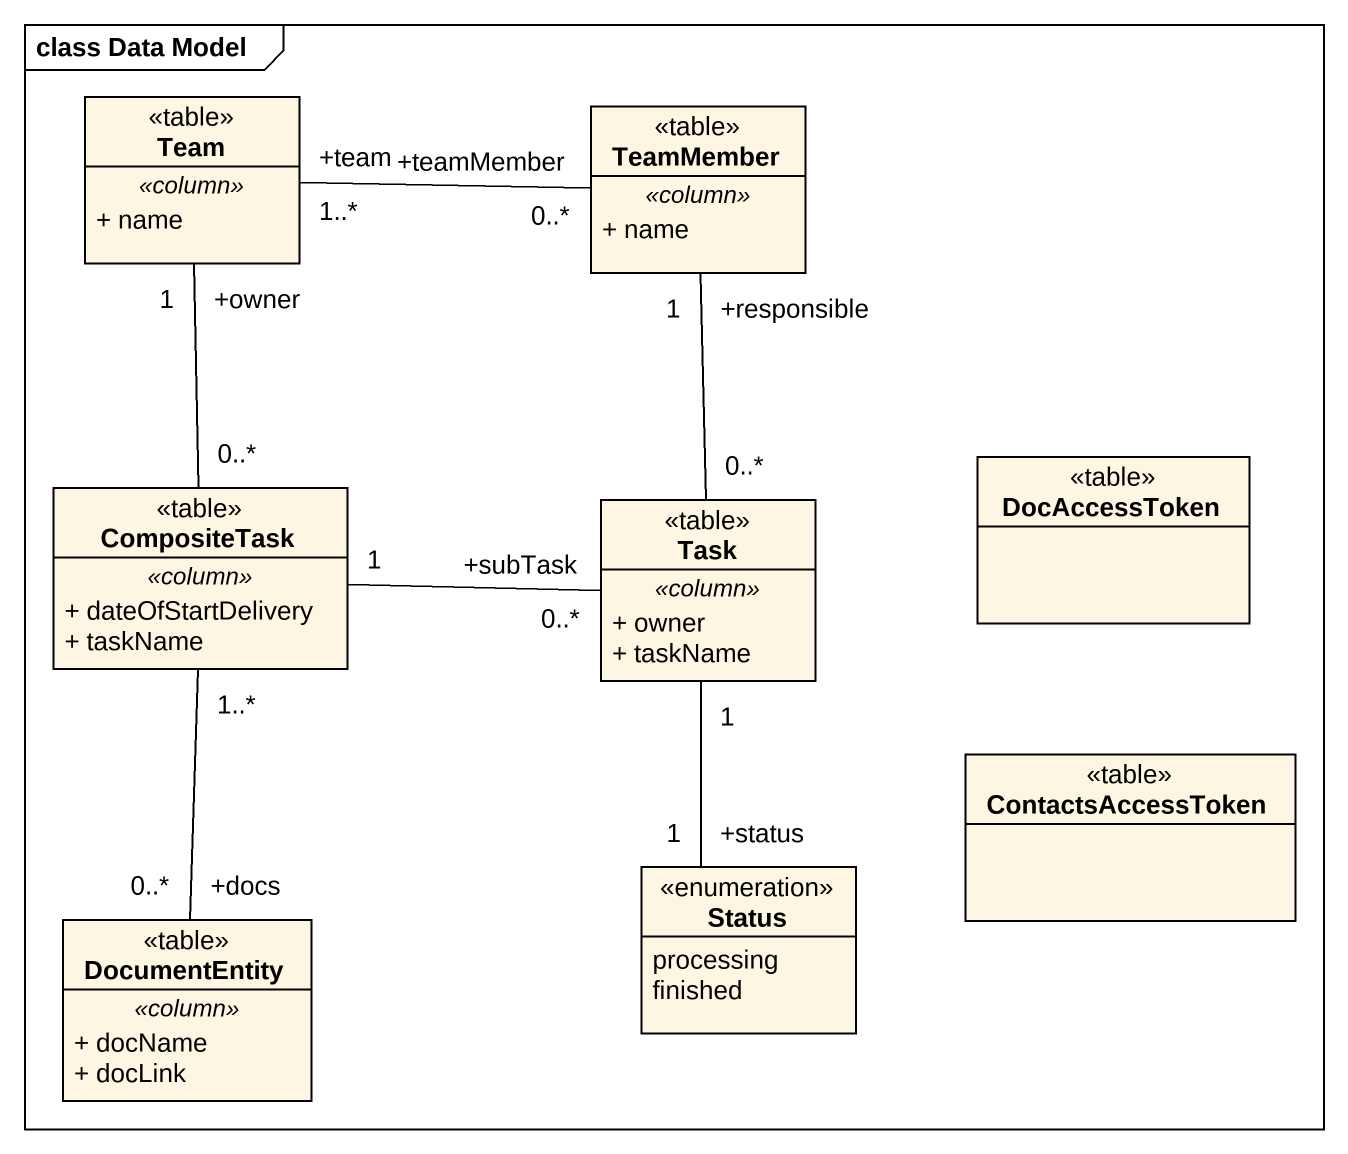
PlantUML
@startuml
mainframe class Data Model
hide circle
hide empty members
skinparam classAttributeIconSize 0
class Team <<table>> {
  .. <<column>> ..
  + name
}
class TeamMember <<table>> {
  .. <<column>> ..
  + name
}
class CompositeTask <<table>> {
  .. <<column>> ..
  + dateOfStartDelivery
  + taskName
}
class DocAccessToken <<table>>
class Task <<table>> {
  .. <<column>> ..
  + owner
  + taskName
}
class ContactsAccessToken <<table>>
class DocumentEntity <<table>> {
  .. <<column>> ..
  + docName
  + docLink
}
enum Status {
  processing
  finished
}
Team "+team\n1..*" -right- "+teamMember\n0..*" TeamMember
Team "+owner\n1" -- "0..*" CompositeTask
TeamMember "+responsible\n1" -- "0..*" Task
CompositeTask "1..*" -- "+docs\n0..*" DocumentEntity
Task "+subTask\n0..*" -left- "1" CompositeTask
Task "1" -- "+status\n1" Status
@enduml
